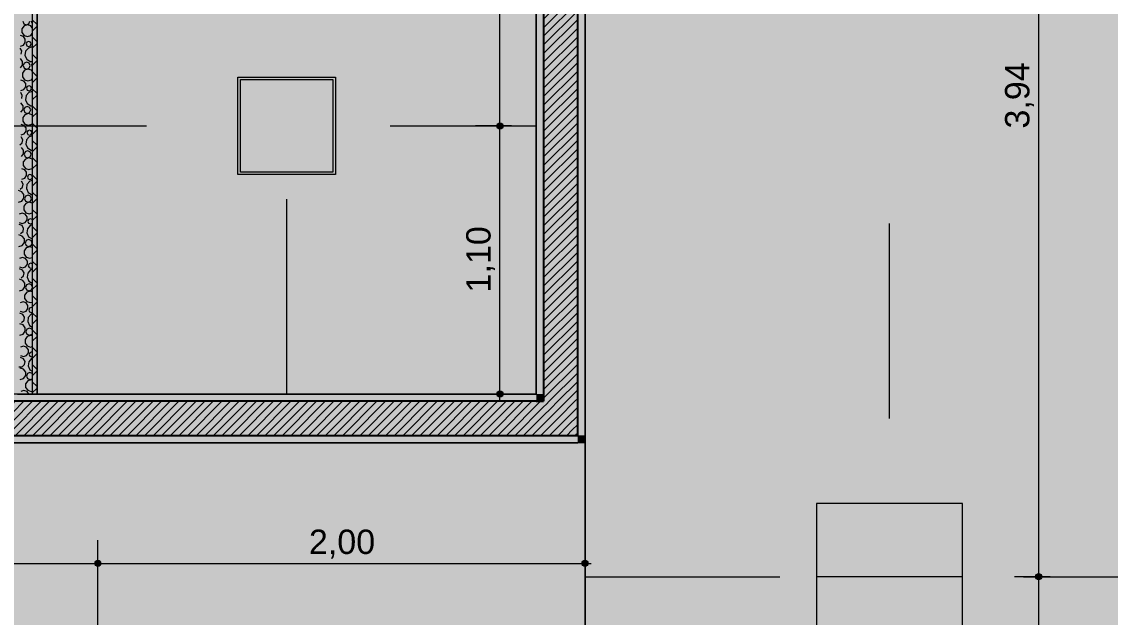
# Model space of a CAD drawing. Header units: metres. Extents: x -77 to -41.1, y -68 to -27.7.
# Drawn here: x -58.826 to -54.358, y -43.016 to -40.573 of the extents above; entities that cross this region are included whole.
import ezdxf

# ---------------------------------------------------------------- set-up
doc = ezdxf.new("R2010")
doc.units = ezdxf.units.M
doc.header["$MEASUREMENT"] = 0
doc.linetypes.add('AStair_dashed', pattern=[1.8, 0.8, -1])
for name, color, linetype in [('COTAS FORRO.EXEC', 7, 'Continuous'), ('FORRO.EXEC', 7, 'Continuous'), ('LUMINOTÉCNICA', 7, 'Continuous'), ('PAREDE CONSTRUIR', 7, 'Continuous')]:
    doc.layers.add(name, color=color, linetype=linetype)
for name, color, linetype, lineweight, true_color in [('COTAS FORRO.EXEC_Caneta_No__25', 7, 'Continuous', 13, 0x982312), ('LAJES.EST_Caneta_No__18', 7, 'Continuous', 0, 0xdfdfdf), ('LAJES.EST_Caneta_No__254', 7, 'Continuous', 0, 0xd1c9ad), ('LUMINOTÉCNICA_Caneta_No__174', 7, 'Continuous', 0, 0x6a8fff), ('LUMINOTÉCNICA_Caneta_No__27', 7, 'Continuous', 0, 0xbd2d17), ('ZONA_Caneta_No__56', 7, 'Continuous', 0, 0xffe495)]:
    doc.layers.add(name, color=color, linetype=linetype, lineweight=lineweight, true_color=true_color)
for name, color, linetype, lineweight in [('FORRO.EXEC_Caneta_No__241', 7, 'Continuous', 13), ('LUMINOTÉCNICA_Caneta_No__96', 252, 'Continuous', 0), ('PAREDE CONSTRUIR_Caneta_No__241', 7, 'Continuous', 13), ('PAREDE CONSTRUIR_Caneta_No__3', 7, 'Continuous', 25), ('PAREDE CONSTRUIR_Caneta_No__83', 84, 'Continuous', 0), ('PAREDE CONSTRUIR_Caneta_No__96', 252, 'Continuous', 0)]:
    doc.layers.add(name, color=color, linetype=linetype, lineweight=lineweight)
doc.styles.add('GENERATED_STYLE_1', font='arial.ttf')
doc.dimstyles.new('GENERATED_STYLE__1', dxfattribs={"dimtxt": 0.1, "dimasz": 0.0475, "dimexe": 0.18, "dimexo": 0.1, "dimgap": 0, "dimtad": 1, "dimtih": 1, "dimtoh": 1, "dimzin": 0, "dimdsep": 46, "dimtxsty": 'GENERATED_STYLE_1', "dimblk": 'ARROWHEAD_11', "dimblk1": 'ARROWHEAD_11', "dimblk2": 'ARROWHEAD_11', "dimcen": 0.09, "dimclrd": 256, "dimclre": 256, "dimclrt": 256, "dimadec": 0, "dimazin": 0, "dimtfac": 1, "dimtdec": 4, "dimtmove": 0, "dimatfit": 3, "dimfxl": 0, "dimtolj": 1, "dimtzin": 0, "dimarcsym": 0})
doc.dimstyles.new('GENERATED_STYLE__2', dxfattribs={"dimtxt": 0.1, "dimasz": 0.0475, "dimexe": 0.18, "dimexo": 0.1, "dimgap": 0, "dimtad": 1, "dimzin": 0, "dimdsep": 46, "dimtxsty": 'GENERATED_STYLE_1', "dimblk": 'ARROWHEAD_11', "dimblk1": 'ARROWHEAD_11', "dimblk2": 'ARROWHEAD_11', "dimcen": 0.09, "dimclrd": 256, "dimclre": 256, "dimclrt": 256, "dimadec": 0, "dimazin": 0, "dimtfac": 1, "dimtdec": 4, "dimtmove": 0, "dimatfit": 3, "dimfxl": 0, "dimtolj": 1, "dimtzin": 0, "dimarcsym": 0})
pattern_1 = [(45, (0, 0), (-0.0176776695, 0.0176776695), [])]

# ---------------------------------------------------------------- blocks, each defined once
blk = doc.blocks.new('*X54')
at = {"layer": 'PAREDE CONSTRUIR_Caneta_No__96', "color": 252, "linetype": 'Continuous', "lineweight": 0}
for p, q in [((-58.8221, -40.5709), (-58.8179, -40.581)), ((-58.7977, -40.581), (-58.7935, -40.5709)), ((-58.7884, -40.5691), (-58.7847, -40.578)), ((-58.817, -40.5902), (-58.8256, -40.6022)), ((-58.8256, -40.6022), (-58.8256, -40.6169)), ((-58.8256, -40.6169), (-58.817, -40.6288)), ((-58.8179, -40.581), (-58.8078, -40.5852)), ((-58.8029, -40.5857), (-58.817, -40.5902)), ((-58.8078, -40.5852), (-58.7977, -40.581)), ((-58.7889, -40.5902), (-58.8029, -40.5857)), ((-58.7837, -40.5974), (-58.7889, -40.5902)), ((-58.7847, -40.578), (-58.7837, -40.5784)), ((-58.8197, -40.634), (-58.8322, -40.6299)), ((-58.8119, -40.6446), (-58.8197, -40.634)), ((-58.8197, -40.6684), (-58.8119, -40.6578)), ((-58.817, -40.6288), (-58.8029, -40.6334)), ((-58.8119, -40.6578), (-58.8119, -40.6446)), ((-58.8058, -40.6566), (-58.8088, -40.6639)), ((-58.8088, -40.6639), (-58.8058, -40.6712)), ((-58.7985, -40.6536), (-58.8058, -40.6566)), ((-58.8029, -40.6334), (-58.7889, -40.6288)), ((-58.7912, -40.6566), (-58.7985, -40.6536)), ((-58.7881, -40.6639), (-58.7912, -40.6566)), ((-58.7912, -40.6712), (-58.7881, -40.6639)), ((-58.7889, -40.6288), (-58.7837, -40.6217)), ((-58.826, -40.6928), (-58.8326, -40.6814)), ((-58.8322, -40.6725), (-58.8197, -40.6684)), ((-58.8283, -40.7057), (-58.826, -40.6928)), ((-58.8107, -40.694), (-58.8132, -40.7111)), ((-58.7994, -40.681), (-58.8107, -40.694)), ((-58.8058, -40.6712), (-58.7985, -40.6743)), ((-58.7837, -40.6764), (-58.7994, -40.681)), ((-58.7985, -40.6743), (-58.7912, -40.6712)), ((-58.8229, -40.736), (-58.8315, -40.7242)), ((-58.8315, -40.7624), (-58.8229, -40.7506)), ((-58.8229, -40.7506), (-58.8229, -40.736)), ((-58.816, -40.7427), (-58.8202, -40.7529)), ((-58.8202, -40.7529), (-58.816, -40.763)), ((-58.8059, -40.7386), (-58.816, -40.7427)), ((-58.8132, -40.7111), (-58.806, -40.7268)), ((-58.806, -40.7268), (-58.7915, -40.7361)), ((-58.7958, -40.7427), (-58.8059, -40.7386)), ((-58.7916, -40.7529), (-58.7958, -40.7427)), ((-58.7958, -40.763), (-58.7916, -40.7529)), ((-58.7915, -40.7361), (-58.7837, -40.7361)), ((-58.7837, -40.7443), (-58.7865, -40.7511)), ((-58.7865, -40.7511), (-58.7837, -40.7579)), ((-58.8151, -40.7722), (-58.8238, -40.7842)), ((-58.8238, -40.7842), (-58.8238, -40.7989)), ((-58.816, -40.763), (-58.8059, -40.7672)), ((-58.8011, -40.7677), (-58.8151, -40.7722)), ((-58.8059, -40.7672), (-58.7958, -40.763)), ((-58.7871, -40.7722), (-58.8011, -40.7677)), ((-58.7837, -40.7768), (-58.7871, -40.7722)), ((-58.8178, -40.816), (-58.8303, -40.8119)), ((-58.8238, -40.7989), (-58.8151, -40.8108)), ((-58.8101, -40.8266), (-58.8178, -40.816)), ((-58.8178, -40.8504), (-58.8101, -40.8398)), ((-58.8151, -40.8108), (-58.8011, -40.8154)), ((-58.8101, -40.8398), (-58.8101, -40.8266)), ((-58.8039, -40.8386), (-58.807, -40.8459)), ((-58.7966, -40.8356), (-58.8039, -40.8386)), ((-58.8011, -40.8154), (-58.7871, -40.8108)), ((-58.7893, -40.8386), (-58.7966, -40.8356)), ((-58.7863, -40.8459), (-58.7893, -40.8386)), ((-58.7871, -40.8108), (-58.7837, -40.8062)), ((-58.8242, -40.8748), (-58.8307, -40.8634)), ((-58.8303, -40.8545), (-58.8178, -40.8504)), ((-58.8265, -40.8877), (-58.8242, -40.8748)), ((-58.8089, -40.876), (-58.8113, -40.8931)), ((-58.7976, -40.863), (-58.8089, -40.876)), ((-58.807, -40.8459), (-58.8039, -40.8532)), ((-58.8039, -40.8532), (-58.7966, -40.8563)), ((-58.7837, -40.8589), (-58.7976, -40.863)), ((-58.7966, -40.8563), (-58.7893, -40.8532)), ((-58.7893, -40.8532), (-58.7863, -40.8459)), ((-58.8211, -40.918), (-58.8297, -40.9062)), ((-58.8211, -40.9326), (-58.8211, -40.918)), ((-58.8142, -40.9247), (-58.8184, -40.9349)), ((-58.8041, -40.9206), (-58.8142, -40.9247)), ((-58.8113, -40.8931), (-58.8041, -40.9088)), ((-58.8041, -40.9088), (-58.7896, -40.9181)), ((-58.794, -40.9247), (-58.8041, -40.9206)), ((-58.7898, -40.9349), (-58.794, -40.9247)), ((-58.7896, -40.9181), (-58.7837, -40.9181)), ((-58.7837, -40.9307), (-58.7847, -40.9331)), ((-58.8297, -40.9444), (-58.8211, -40.9326)), ((-58.8133, -40.9542), (-58.8219, -40.9662)), ((-58.8219, -40.9662), (-58.8219, -40.9809)), ((-58.8184, -40.9349), (-58.8142, -40.945)), ((-58.8142, -40.945), (-58.8041, -40.9491)), ((-58.7992, -40.9497), (-58.8133, -40.9542)), ((-58.8041, -40.9491), (-58.794, -40.945)), ((-58.7852, -40.9542), (-58.7992, -40.9497)), ((-58.794, -40.945), (-58.7898, -40.9349)), ((-58.7837, -40.9563), (-58.7852, -40.9542)), ((-58.7847, -40.9331), (-58.7837, -40.9354)), ((-58.816, -40.998), (-58.8285, -40.9939)), ((-58.8219, -40.9809), (-58.8133, -40.9928)), ((-58.8082, -41.0086), (-58.816, -40.998)), ((-58.8133, -40.9928), (-58.7992, -40.9974)), ((-58.8082, -41.0218), (-58.8082, -41.0086)), ((-58.8021, -41.0206), (-58.8051, -41.0279)), ((-58.7948, -41.0176), (-58.8021, -41.0206)), ((-58.7992, -40.9974), (-58.7852, -40.9928)), ((-58.7875, -41.0206), (-58.7948, -41.0176)), ((-58.7844, -41.0279), (-58.7875, -41.0206)), ((-58.7852, -40.9928), (-58.7837, -40.9908)), ((-58.8223, -41.0568), (-58.8289, -41.0454)), ((-58.8285, -41.0365), (-58.816, -41.0324)), ((-58.8246, -41.0697), (-58.8223, -41.0568)), ((-58.816, -41.0324), (-58.8082, -41.0218)), ((-58.807, -41.058), (-58.8095, -41.0751)), ((-58.7957, -41.045), (-58.807, -41.058)), ((-58.8051, -41.0279), (-58.8021, -41.0352)), ((-58.8021, -41.0352), (-58.7948, -41.0383)), ((-58.7837, -41.0415), (-58.7957, -41.045)), ((-58.7948, -41.0383), (-58.7875, -41.0352)), ((-58.7875, -41.0352), (-58.7844, -41.0279)), ((-58.8347, -41.0781), (-58.8246, -41.0697)), ((-58.8192, -41.1), (-58.8278, -41.0882)), ((-58.8192, -41.1146), (-58.8192, -41.1)), ((-58.8123, -41.1067), (-58.8165, -41.1168)), ((-58.8022, -41.1026), (-58.8123, -41.1067)), ((-58.8095, -41.0751), (-58.8023, -41.0908)), ((-58.8023, -41.0908), (-58.7878, -41.1001)), ((-58.7921, -41.1067), (-58.8022, -41.1026)), ((-58.7879, -41.1168), (-58.7921, -41.1067)), ((-58.7878, -41.1001), (-58.7837, -41.1001)), ((-58.8278, -41.1264), (-58.8192, -41.1146)), ((-58.8114, -41.1362), (-58.8201, -41.1482)), ((-58.8201, -41.1482), (-58.8201, -41.1629)), ((-58.8165, -41.1168), (-58.8123, -41.127)), ((-58.8123, -41.127), (-58.8022, -41.1311)), ((-58.7974, -41.1317), (-58.8114, -41.1362)), ((-58.8022, -41.1311), (-58.7921, -41.127)), ((-58.7837, -41.1361), (-58.7974, -41.1317)), ((-58.7921, -41.127), (-58.7879, -41.1168)), ((-58.8141, -41.18), (-58.8266, -41.1759)), ((-58.8201, -41.1629), (-58.8114, -41.1748)), ((-58.8064, -41.1906), (-58.8141, -41.18)), ((-58.8114, -41.1748), (-58.7974, -41.1794)), ((-58.8064, -41.2038), (-58.8064, -41.1906)), ((-58.7929, -41.1996), (-58.8002, -41.2026)), ((-58.7974, -41.1794), (-58.7837, -41.1749)), ((-58.7856, -41.2026), (-58.7929, -41.1996)), ((-58.8205, -41.2388), (-58.827, -41.2274)), ((-58.8266, -41.2185), (-58.8141, -41.2144)), ((-58.8228, -41.2517), (-58.8205, -41.2388)), ((-58.8141, -41.2144), (-58.8064, -41.2038)), ((-58.8051, -41.24), (-58.8076, -41.2571)), ((-58.7939, -41.227), (-58.8051, -41.24)), ((-58.8002, -41.2026), (-58.8033, -41.2099)), ((-58.8033, -41.2099), (-58.8002, -41.2172)), ((-58.8002, -41.2172), (-58.7929, -41.2203)), ((-58.7837, -41.224), (-58.7939, -41.227)), ((-58.7929, -41.2203), (-58.7856, -41.2172)), ((-58.7837, -41.2072), (-58.7856, -41.2026)), ((-58.7856, -41.2172), (-58.7837, -41.2126)), ((-58.826, -41.2702), (-58.8399, -41.2656)), ((-58.8328, -41.2601), (-58.8228, -41.2517)), ((-58.8174, -41.282), (-58.826, -41.2702)), ((-58.8174, -41.2966), (-58.8174, -41.282)), ((-58.8105, -41.2887), (-58.8147, -41.2988)), ((-58.8004, -41.2846), (-58.8105, -41.2887)), ((-58.8076, -41.2571), (-58.8004, -41.2728)), ((-58.8004, -41.2728), (-58.7859, -41.2821)), ((-58.7903, -41.2887), (-58.8004, -41.2846)), ((-58.7861, -41.2988), (-58.7903, -41.2887)), ((-58.7859, -41.2821), (-58.7837, -41.2821)), ((-58.8399, -41.3129), (-58.826, -41.3084)), ((-58.826, -41.3084), (-58.8174, -41.2966)), ((-58.8095, -41.3182), (-58.8182, -41.3301)), ((-58.8182, -41.3301), (-58.8182, -41.3449)), ((-58.8147, -41.2988), (-58.8105, -41.309)), ((-58.8105, -41.309), (-58.8004, -41.3131)), ((-58.7955, -41.3137), (-58.8095, -41.3182)), ((-58.8004, -41.3131), (-58.7903, -41.309)), ((-58.7837, -41.3175), (-58.7955, -41.3137)), ((-58.7903, -41.309), (-58.7861, -41.2988)), ((-58.8248, -41.3579), (-58.8373, -41.362)), ((-58.8123, -41.362), (-58.8248, -41.3579)), ((-58.8182, -41.3449), (-58.8095, -41.3568)), ((-58.8045, -41.3726), (-58.8123, -41.362)), ((-58.8095, -41.3568), (-58.7955, -41.3614)), ((-58.8045, -41.3858), (-58.8045, -41.3726)), ((-58.7955, -41.3614), (-58.7837, -41.3575)), ((-58.8252, -41.4094), (-58.8375, -41.4049)), ((-58.8373, -41.3964), (-58.8248, -41.4005)), ((-58.8186, -41.4208), (-58.8252, -41.4094)), ((-58.8248, -41.4005), (-58.8123, -41.3964)), ((-58.8209, -41.4337), (-58.8186, -41.4208)), ((-58.8123, -41.3964), (-58.8045, -41.3858)), ((-58.8033, -41.422), (-58.8057, -41.4391)), ((-58.792, -41.409), (-58.8033, -41.422)), ((-58.7984, -41.3846), (-58.8014, -41.3919)), ((-58.8014, -41.3919), (-58.7984, -41.3992)), ((-58.7911, -41.3816), (-58.7984, -41.3846)), ((-58.7984, -41.3992), (-58.7911, -41.4023)), ((-58.7837, -41.4066), (-58.792, -41.409)), ((-58.7838, -41.3846), (-58.7911, -41.3816)), ((-58.7911, -41.4023), (-58.7838, -41.3992)), ((-58.7837, -41.3847), (-58.7838, -41.3846)), ((-58.7838, -41.3992), (-58.7837, -41.3991)), ((-58.8241, -41.4522), (-58.838, -41.4476)), ((-58.831, -41.4421), (-58.8209, -41.4337)), ((-58.8155, -41.464), (-58.8241, -41.4522)), ((-58.8155, -41.4786), (-58.8155, -41.464)), ((-58.7985, -41.4665), (-58.8086, -41.4707)), ((-58.8057, -41.4391), (-58.7986, -41.4548)), ((-58.7986, -41.4548), (-58.7841, -41.4641)), ((-58.7884, -41.4707), (-58.7985, -41.4665)), ((-58.7841, -41.4641), (-58.7837, -41.4641)), ((-58.838, -41.4949), (-58.8241, -41.4904)), ((-58.8241, -41.4904), (-58.8155, -41.4786)), ((-58.8077, -41.5002), (-58.8164, -41.5121)), ((-58.8164, -41.5121), (-58.8164, -41.5269)), ((-58.8086, -41.4707), (-58.8128, -41.4808)), ((-58.8128, -41.4808), (-58.8086, -41.4909)), ((-58.8086, -41.4909), (-58.7985, -41.4951)), ((-58.7937, -41.4957), (-58.8077, -41.5002)), ((-58.7985, -41.4951), (-58.7884, -41.4909)), ((-58.7837, -41.4989), (-58.7937, -41.4957)), ((-58.7842, -41.4808), (-58.7884, -41.4707)), ((-58.7884, -41.4909), (-58.7842, -41.4808)), ((-58.8229, -41.5399), (-58.8354, -41.544)), ((-58.8104, -41.544), (-58.8229, -41.5399)), ((-58.8164, -41.5269), (-58.8077, -41.5388)), ((-58.8027, -41.5546), (-58.8104, -41.544)), ((-58.8077, -41.5388), (-58.7937, -41.5434)), ((-58.8027, -41.5678), (-58.8027, -41.5546)), ((-58.7937, -41.5434), (-58.7837, -41.5401)), ((-58.8233, -41.5914), (-58.8357, -41.5869)), ((-58.8354, -41.5784), (-58.8229, -41.5825)), ((-58.8168, -41.6028), (-58.8233, -41.5914)), ((-58.8229, -41.5825), (-58.8104, -41.5784)), ((-58.8104, -41.5784), (-58.8027, -41.5678)), ((-58.7901, -41.591), (-58.8014, -41.604)), ((-58.7965, -41.5666), (-58.7996, -41.5739)), ((-58.7996, -41.5739), (-58.7965, -41.5812)), ((-58.7892, -41.5636), (-58.7965, -41.5666)), ((-58.7965, -41.5812), (-58.7892, -41.5843)), ((-58.7837, -41.5891), (-58.7901, -41.591)), ((-58.7837, -41.5659), (-58.7892, -41.5636)), ((-58.7892, -41.5843), (-58.7837, -41.582)), ((-58.8223, -41.6341), (-58.8362, -41.6296)), ((-58.8291, -41.6241), (-58.819, -41.6157)), ((-58.8137, -41.646), (-58.8223, -41.6341)), ((-58.819, -41.6157), (-58.8168, -41.6028)), ((-58.8137, -41.6606), (-58.8137, -41.646)), ((-58.8014, -41.604), (-58.8039, -41.6211)), ((-58.8039, -41.6211), (-58.7967, -41.6368)), ((-58.7967, -41.6368), (-58.7837, -41.6451)), ((-58.8362, -41.6769), (-58.8223, -41.6724)), ((-58.8223, -41.6724), (-58.8137, -41.6606)), ((-58.8058, -41.6822), (-58.8145, -41.6941)), ((-58.8068, -41.6527), (-58.8109, -41.6628)), ((-58.8109, -41.6628), (-58.8068, -41.6729)), ((-58.7966, -41.6485), (-58.8068, -41.6527)), ((-58.8068, -41.6729), (-58.7966, -41.6771)), ((-58.7918, -41.6777), (-58.8058, -41.6822)), ((-58.7865, -41.6527), (-58.7966, -41.6485)), ((-58.7966, -41.6771), (-58.7865, -41.6729)), ((-58.7837, -41.6803), (-58.7918, -41.6777)), ((-58.7837, -41.6596), (-58.7865, -41.6527)), ((-58.7865, -41.6729), (-58.7837, -41.6661)), ((-58.821, -41.7219), (-58.8336, -41.726)), ((-58.8085, -41.726), (-58.821, -41.7219)), ((-58.8145, -41.6941), (-58.8145, -41.7089)), ((-58.8145, -41.7089), (-58.8058, -41.7208)), ((-58.8008, -41.7366), (-58.8085, -41.726)), ((-58.8058, -41.7208), (-58.7918, -41.7254)), ((-58.7918, -41.7254), (-58.7837, -41.7227)), ((-58.8215, -41.7734), (-58.8338, -41.7689)), ((-58.8336, -41.7604), (-58.821, -41.7645)), ((-58.8149, -41.7848), (-58.8215, -41.7734)), ((-58.821, -41.7645), (-58.8085, -41.7604)), ((-58.8085, -41.7604), (-58.8008, -41.7498)), ((-58.8008, -41.7498), (-58.8008, -41.7366)), ((-58.7883, -41.773), (-58.7996, -41.786)), ((-58.7947, -41.7486), (-58.7977, -41.7559)), ((-58.7977, -41.7559), (-58.7947, -41.7632)), ((-58.7874, -41.7456), (-58.7947, -41.7486)), ((-58.7947, -41.7632), (-58.7874, -41.7662)), ((-58.7837, -41.7716), (-58.7883, -41.773)), ((-58.7837, -41.7471), (-58.7874, -41.7456)), ((-58.7874, -41.7662), (-58.7837, -41.7647)), ((-58.8204, -41.8161), (-58.8343, -41.8116)), ((-58.8272, -41.8061), (-58.8172, -41.7977)), ((-58.8118, -41.828), (-58.8204, -41.8161)), ((-58.8172, -41.7977), (-58.8149, -41.7848)), ((-58.7996, -41.786), (-58.802, -41.8031)), ((-58.802, -41.8031), (-58.7949, -41.8188)), ((-58.7949, -41.8188), (-58.7837, -41.826)), ((-58.8343, -41.8589), (-58.8204, -41.8544)), ((-58.8204, -41.8544), (-58.8118, -41.8426)), ((-58.804, -41.8642), (-58.8127, -41.8761)), ((-58.8118, -41.8426), (-58.8118, -41.828)), ((-58.8049, -41.8347), (-58.8091, -41.8448)), ((-58.8091, -41.8448), (-58.8049, -41.8549)), ((-58.7948, -41.8305), (-58.8049, -41.8347)), ((-58.8049, -41.8549), (-58.7948, -41.8591)), ((-58.79, -41.8597), (-58.804, -41.8642)), ((-58.7847, -41.8347), (-58.7948, -41.8305)), ((-58.7948, -41.8591), (-58.7847, -41.8549)), ((-58.7837, -41.8617), (-58.79, -41.8597)), ((-58.7837, -41.8371), (-58.7847, -41.8347)), ((-58.7847, -41.8549), (-58.7837, -41.8526)), ((-58.8192, -41.9039), (-58.8317, -41.908)), ((-58.8067, -41.908), (-58.8192, -41.9039)), ((-58.8127, -41.8761), (-58.8127, -41.8909)), ((-58.8127, -41.8909), (-58.804, -41.9028)), ((-58.799, -41.9186), (-58.8067, -41.908)), ((-58.804, -41.9028), (-58.79, -41.9074)), ((-58.79, -41.9074), (-58.7837, -41.9053)), ((-58.8196, -41.9554), (-58.8319, -41.9509)), ((-58.8317, -41.9424), (-58.8192, -41.9465)), ((-58.8131, -41.9668), (-58.8196, -41.9554)), ((-58.8192, -41.9465), (-58.8067, -41.9424)), ((-58.8067, -41.9424), (-58.799, -41.9318)), ((-58.799, -41.9318), (-58.799, -41.9186)), ((-58.7864, -41.955), (-58.7977, -41.968)), ((-58.7928, -41.9306), (-58.7958, -41.9379)), ((-58.7958, -41.9379), (-58.7928, -41.9452)), ((-58.7855, -41.9276), (-58.7928, -41.9306)), ((-58.7928, -41.9452), (-58.7855, -41.9482)), ((-58.7837, -41.9542), (-58.7864, -41.955)), ((-58.7837, -41.9283), (-58.7855, -41.9276)), ((-58.7855, -41.9482), (-58.7837, -41.9475)), ((-58.8385, -41.9881), (-58.8254, -41.9881)), ((-58.8186, -41.9981), (-58.8325, -41.9936)), ((-58.8254, -41.9881), (-58.8153, -41.9797)), ((-58.81, -42.01), (-58.8186, -41.9981)), ((-58.8153, -41.9797), (-58.8131, -41.9668)), ((-58.7977, -41.968), (-58.8002, -41.9851)), ((-58.8002, -41.9851), (-58.793, -42.0008)), ((-58.793, -42.0008), (-58.7837, -42.0068)), ((-58.8325, -42.0409), (-58.8186, -42.0364)), ((-58.8186, -42.0364), (-58.81, -42.0246)), ((-58.8021, -42.0462), (-58.8108, -42.0581)), ((-58.81, -42.0246), (-58.81, -42.01)), ((-58.803, -42.0167), (-58.8072, -42.0268)), ((-58.8072, -42.0268), (-58.803, -42.0369)), ((-58.7929, -42.0125), (-58.803, -42.0167)), ((-58.803, -42.0369), (-58.7929, -42.0411)), ((-58.7881, -42.0416), (-58.8021, -42.0462)), ((-58.7837, -42.0164), (-58.7929, -42.0125)), ((-58.7929, -42.0411), (-58.7837, -42.0373)), ((-58.7837, -42.0431), (-58.7881, -42.0416)), ((-58.8173, -42.0859), (-58.8298, -42.09)), ((-58.8048, -42.09), (-58.8173, -42.0859)), ((-58.8108, -42.0581), (-58.8108, -42.0729)), ((-58.8108, -42.0729), (-58.8021, -42.0848)), ((-58.7974, -42.1002), (-58.8048, -42.09)), ((-58.8021, -42.0848), (-58.7881, -42.0894)), ((-58.7881, -42.0894), (-58.7837, -42.0879))]:
    blk.add_line(p, q, dxfattribs=at)
blk = doc.blocks.new('*D214')
at = {"layer": 'COTAS FORRO.EXEC_Caneta_No__25', "linetype": 'Continuous', "lineweight": 13, "true_color": 0x982312}
for points in [[(-62.7032, -42.7951), (-62.7022, -42.7999), (-62.6995, -42.8039), (-62.6955, -42.8066), (-62.6907, -42.8076), (-62.6859, -42.8066), (-62.6818, -42.8039), (-62.6791, -42.7999), (-62.6782, -42.7951), (-62.6791, -42.7903), (-62.6818, -42.7863), (-62.6859, -42.7835), (-62.6907, -42.7826), (-62.6955, -42.7835), (-62.6995, -42.7863), (-62.7022, -42.7903)], [(-58.5265, -42.7951), (-58.5256, -42.7999), (-58.5229, -42.8039), (-58.5188, -42.8066), (-58.514, -42.8076), (-58.5093, -42.8066), (-58.5052, -42.8039), (-58.5025, -42.7999), (-58.5015, -42.7951), (-58.5025, -42.7903), (-58.5052, -42.7863), (-58.5093, -42.7835), (-58.514, -42.7826), (-58.5188, -42.7835), (-58.5229, -42.7863), (-58.5256, -42.7903)]]:
    blk.add_hatch(color=24, dxfattribs=at).paths.add_polyline_path(points)
at = {"layer": 'COTAS FORRO.EXEC_Caneta_No__25', "color": 24, "linetype": 'Continuous', "lineweight": 13, "true_color": 0x982312}
for p, q in [((-62.6907, -42.7826), (-62.6907, -42.7482)), ((-58.514, -42.7826), (-58.514, -42.7482)), ((-62.6907, -42.8951), (-62.6907, -42.8076)), ((-62.6782, -42.7951), (-58.5265, -42.7951)), ((-58.514, -42.8951), (-58.514, -42.8076))]:
    blk.add_line(p, q, dxfattribs=at)
for centre in [(-62.6907, -42.7951), (-58.514, -42.7951)]:
    blk.add_circle(centre, 0.0125, dxfattribs=at)
at = {"layer": 'COTAS FORRO.EXEC_Caneta_No__25', "color": 24, "lineweight": 13, "true_color": 0x982312, "insert": (-60.7358, -42.7751), "char_height": 0.1, "attachment_point": 7, "style": 'GENERATED_STYLE_1'}
blk.add_mtext('\\A1;{\\pql;\\fArial|b0|i0|c0|p0;\\W1.000000;4,18}', dxfattribs=at)
blk = doc.blocks.new('ARROWHEAD_11')
at = {"color": 0, "linetype": 'Continuous', "lineweight": 0}
blk.add_line((0, 0), (-1, 0), dxfattribs=at)
at = {"color": 0, "linetype": 'Continuous', "lineweight": 0, "const_width": 0.25, "flags": 128}
blk.add_lwpolyline([(-0.125, 0, 1), (0.125, 0, 1)], format="xyb", close=True, dxfattribs=at)
blk = doc.blocks.new('*D215')
at = {"layer": 'COTAS FORRO.EXEC_Caneta_No__25', "linetype": 'Continuous', "lineweight": 13, "true_color": 0x982312}
for points in [[(-58.5265, -42.7951), (-58.5256, -42.7999), (-58.5229, -42.8039), (-58.5188, -42.8066), (-58.514, -42.8076), (-58.5093, -42.8066), (-58.5052, -42.8039), (-58.5025, -42.7999), (-58.5015, -42.7951), (-58.5025, -42.7903), (-58.5052, -42.7863), (-58.5093, -42.7835), (-58.514, -42.7826), (-58.5188, -42.7835), (-58.5229, -42.7863), (-58.5256, -42.7903)], [(-56.5265, -42.7951), (-56.5256, -42.7999), (-56.5229, -42.8039), (-56.5188, -42.8066), (-56.514, -42.8076), (-56.5093, -42.8066), (-56.5052, -42.8039), (-56.5025, -42.7999), (-56.5015, -42.7951), (-56.5025, -42.7903), (-56.5052, -42.7863), (-56.5093, -42.7835), (-56.514, -42.7826), (-56.5188, -42.7835), (-56.5229, -42.7863), (-56.5256, -42.7903)]]:
    blk.add_hatch(color=24, dxfattribs=at).paths.add_polyline_path(points)
at = {"layer": 'COTAS FORRO.EXEC_Caneta_No__25', "color": 24, "linetype": 'Continuous', "lineweight": 13, "true_color": 0x982312}
for p, q in [((-58.514, -42.7826), (-58.514, -42.7482)), ((-56.514, -42.7826), (-56.514, -42.7482)), ((-58.514, -42.8951), (-58.514, -42.8076)), ((-58.5015, -42.7951), (-56.5265, -42.7951)), ((-56.514, -42.8951), (-56.514, -42.8076)), ((-56.5015, -42.7951), (-56.489, -42.7951))]:
    blk.add_line(p, q, dxfattribs=at)
for centre in [(-58.514, -42.7951), (-56.514, -42.7951)]:
    blk.add_circle(centre, 0.0125, dxfattribs=at)
at = {"layer": 'COTAS FORRO.EXEC_Caneta_No__25', "color": 24, "lineweight": 13, "true_color": 0x982312, "insert": (-57.6475, -42.7751), "char_height": 0.1, "attachment_point": 7, "style": 'GENERATED_STYLE_1'}
blk.add_mtext('\\A1;{\\pql;\\fArial|b0|i0|c0|p0;\\W1.000000;2,00}', dxfattribs=at)
blk = doc.blocks.new('*D216')
at = {"layer": 'COTAS FORRO.EXEC_Caneta_No__25', "linetype": 'Continuous', "lineweight": 13, "true_color": 0x982312}
for points in [[(-56.8756, -41.0002), (-56.8747, -41.005), (-56.872, -41.009), (-56.8679, -41.0117), (-56.8631, -41.0127), (-56.8584, -41.0117), (-56.8543, -41.009), (-56.8516, -41.005), (-56.8506, -41.0002), (-56.8516, -40.9954), (-56.8543, -40.9913), (-56.8584, -40.9886), (-56.8631, -40.9877), (-56.8679, -40.9886), (-56.872, -40.9913), (-56.8747, -40.9954)], [(-56.8756, -42.1002), (-56.8747, -42.105), (-56.872, -42.109), (-56.8679, -42.1117), (-56.8631, -42.1127), (-56.8584, -42.1117), (-56.8543, -42.109), (-56.8516, -42.105), (-56.8506, -42.1002), (-56.8516, -42.0954), (-56.8543, -42.0913), (-56.8584, -42.0886), (-56.8631, -42.0877), (-56.8679, -42.0886), (-56.872, -42.0913), (-56.8747, -42.0954)]]:
    blk.add_hatch(color=24, dxfattribs=at).paths.add_polyline_path(points)
at = {"layer": 'COTAS FORRO.EXEC_Caneta_No__25', "color": 24, "linetype": 'Continuous', "lineweight": 13, "true_color": 0x982312}
for p, q in [((-56.8756, -41.0002), (-56.9631, -41.0002)), ((-56.8631, -42.0877), (-56.8631, -41.0127)), ((-56.8163, -41.0002), (-56.8506, -41.0002)), ((-56.8756, -42.1002), (-56.91, -42.1002)), ((-56.8631, -42.1252), (-56.8631, -42.1127)), ((-56.7631, -42.1002), (-56.8506, -42.1002))]:
    blk.add_line(p, q, dxfattribs=at)
for centre in [(-56.8631, -41.0002), (-56.8631, -42.1002)]:
    blk.add_circle(centre, 0.0125, dxfattribs=at)
at = {"layer": 'COTAS FORRO.EXEC_Caneta_No__25', "color": 24, "lineweight": 13, "true_color": 0x982312, "insert": (-56.8831, -41.6836), "char_height": 0.1, "attachment_point": 7, "rotation": 90, "style": 'GENERATED_STYLE_1'}
blk.add_mtext('\\A1;{\\pql;\\fArial|b0|i0|c0|p0;\\W1.000000;1,10}', dxfattribs=at)
blk = doc.blocks.new('*D217')
at = {"layer": 'COTAS FORRO.EXEC_Caneta_No__25', "linetype": 'Continuous', "lineweight": 13, "true_color": 0x982312}
for points in [[(-56.8756, -39.5037), (-56.8747, -39.5085), (-56.872, -39.5125), (-56.8679, -39.5152), (-56.8631, -39.5162), (-56.8584, -39.5152), (-56.8543, -39.5125), (-56.8516, -39.5085), (-56.8506, -39.5037), (-56.8516, -39.4989), (-56.8543, -39.4949), (-56.8584, -39.4921), (-56.8631, -39.4912), (-56.8679, -39.4921), (-56.872, -39.4949), (-56.8747, -39.4989)], [(-56.8756, -41.0002), (-56.8747, -41.005), (-56.872, -41.009), (-56.8679, -41.0117), (-56.8631, -41.0127), (-56.8584, -41.0117), (-56.8543, -41.009), (-56.8516, -41.005), (-56.8506, -41.0002), (-56.8516, -40.9954), (-56.8543, -40.9913), (-56.8584, -40.9886), (-56.8631, -40.9877), (-56.8679, -40.9886), (-56.872, -40.9913), (-56.8747, -40.9954)]]:
    blk.add_hatch(color=24, dxfattribs=at).paths.add_polyline_path(points)
at = {"layer": 'COTAS FORRO.EXEC_Caneta_No__25', "color": 24, "linetype": 'Continuous', "lineweight": 13, "true_color": 0x982312}
for p, q in [((-56.8756, -39.5037), (-56.9631, -39.5037)), ((-56.8631, -40.9877), (-56.8631, -39.5162)), ((-56.8163, -39.5037), (-56.8506, -39.5037)), ((-56.8756, -41.0002), (-56.9631, -41.0002)), ((-56.8163, -41.0002), (-56.8506, -41.0002))]:
    blk.add_line(p, q, dxfattribs=at)
for centre in [(-56.8631, -39.5037), (-56.8631, -41.0002)]:
    blk.add_circle(centre, 0.0125, dxfattribs=at)
at = {"layer": 'COTAS FORRO.EXEC_Caneta_No__25', "color": 24, "lineweight": 13, "true_color": 0x982312, "insert": (-56.8831, -40.3854), "char_height": 0.1, "attachment_point": 7, "rotation": 90, "style": 'GENERATED_STYLE_1'}
blk.add_mtext('\\A1;{\\pql;\\fArial|b0|i0|c0|p0;\\W1.000000;1,50}', dxfattribs=at)
blk = doc.blocks.new('*D307')
at = {"layer": 'COTAS FORRO.EXEC_Caneta_No__25', "linetype": 'Continuous', "lineweight": 13, "true_color": 0x982312}
for points in [[(-54.6636, -42.8498), (-54.6626, -42.8546), (-54.6599, -42.8587), (-54.6559, -42.8614), (-54.6511, -42.8623), (-54.6463, -42.8614), (-54.6422, -42.8587), (-54.6395, -42.8546), (-54.6386, -42.8498), (-54.6395, -42.8451), (-54.6422, -42.841), (-54.6463, -42.8383), (-54.6511, -42.8373), (-54.6559, -42.8383), (-54.6599, -42.841), (-54.6626, -42.8451)], [(-54.6636, -46.7767), (-54.6626, -46.7814), (-54.6599, -46.7855), (-54.6559, -46.7882), (-54.6511, -46.7892), (-54.6463, -46.7882), (-54.6422, -46.7855), (-54.6395, -46.7814), (-54.6386, -46.7767), (-54.6395, -46.7719), (-54.6422, -46.7678), (-54.6463, -46.7651), (-54.6511, -46.7642), (-54.6559, -46.7651), (-54.6599, -46.7678), (-54.6626, -46.7719)]]:
    blk.add_hatch(color=24, dxfattribs=at).paths.add_polyline_path(points)
at = {"layer": 'COTAS FORRO.EXEC_Caneta_No__25', "color": 24, "linetype": 'Continuous', "lineweight": 13, "true_color": 0x982312}
for p, q in [((-54.6636, -42.8498), (-54.7511, -42.8498)), ((-54.6042, -42.8498), (-54.6386, -42.8498)), ((-54.6511, -46.7642), (-54.6511, -42.8623)), ((-54.6636, -46.7767), (-54.7511, -46.7767)), ((-54.6042, -46.7767), (-54.6386, -46.7767))]:
    blk.add_line(p, q, dxfattribs=at)
for centre in [(-54.6511, -42.8498), (-54.6511, -46.7767)]:
    blk.add_circle(centre, 0.0125, dxfattribs=at)
at = {"layer": 'COTAS FORRO.EXEC_Caneta_No__25', "color": 24, "lineweight": 13, "true_color": 0x982312, "insert": (-54.6711, -44.9467), "char_height": 0.1, "attachment_point": 7, "rotation": 90, "style": 'GENERATED_STYLE_1'}
blk.add_mtext('\\A1;{\\pql;\\fArial|b0|i0|c0|p0;\\W1.000000;3,93}', dxfattribs=at)
blk = doc.blocks.new('*D308')
at = {"layer": 'COTAS FORRO.EXEC_Caneta_No__25', "linetype": 'Continuous', "lineweight": 13, "true_color": 0x982312}
for points in [[(-54.6636, -38.9055), (-54.6626, -38.9103), (-54.6599, -38.9143), (-54.6559, -38.917), (-54.6511, -38.918), (-54.6463, -38.917), (-54.6422, -38.9143), (-54.6395, -38.9103), (-54.6386, -38.9055), (-54.6395, -38.9007), (-54.6422, -38.8967), (-54.6463, -38.8939), (-54.6511, -38.893), (-54.6559, -38.8939), (-54.6599, -38.8967), (-54.6626, -38.9007)], [(-54.6636, -42.8498), (-54.6626, -42.8546), (-54.6599, -42.8587), (-54.6559, -42.8614), (-54.6511, -42.8623), (-54.6463, -42.8614), (-54.6422, -42.8587), (-54.6395, -42.8546), (-54.6386, -42.8498), (-54.6395, -42.8451), (-54.6422, -42.841), (-54.6463, -42.8383), (-54.6511, -42.8373), (-54.6559, -42.8383), (-54.6599, -42.841), (-54.6626, -42.8451)]]:
    blk.add_hatch(color=24, dxfattribs=at).paths.add_polyline_path(points)
at = {"layer": 'COTAS FORRO.EXEC_Caneta_No__25', "color": 24, "linetype": 'Continuous', "lineweight": 13, "true_color": 0x982312}
for p, q in [((-54.6636, -38.9055), (-54.7511, -38.9055)), ((-54.6511, -42.8373), (-54.6511, -38.918)), ((-54.6042, -38.9055), (-54.6386, -38.9055)), ((-54.6636, -42.8498), (-54.7511, -42.8498)), ((-54.6042, -42.8498), (-54.6386, -42.8498))]:
    blk.add_line(p, q, dxfattribs=at)
for centre in [(-54.6511, -38.9055), (-54.6511, -42.8498)]:
    blk.add_circle(centre, 0.0125, dxfattribs=at)
at = {"layer": 'COTAS FORRO.EXEC_Caneta_No__25', "color": 24, "lineweight": 13, "true_color": 0x982312, "insert": (-54.6711, -41.0111), "char_height": 0.1, "attachment_point": 7, "rotation": 90, "style": 'GENERATED_STYLE_1'}
blk.add_mtext('\\A1;{\\pql;\\fArial|b0|i0|c0|p0;\\W1.000000;3,94}', dxfattribs=at)
blk = doc.blocks.new('Fluorescent Lamp 26_2')
at = {"layer": 'LUMINOTÉCNICA_Caneta_No__174', "linetype": 'Continuous', "lineweight": 0, "true_color": 0xd9e2fe}
blk.add_hatch(color=254, dxfattribs=at).paths.add_polyline_path([(0, 0), (0.6, 0), (0.6, 0.6), (0, 0.6)])
at = {"layer": 'LUMINOTÉCNICA_Caneta_No__174', "color": 161, "linetype": 'Continuous', "lineweight": 0, "true_color": 0x6a8fff}
for p, q in [((0.6, 0.6), (0, 0.6)), ((0, 0.6), (0, 0)), ((0.6, 0), (0.6, 0.6)), ((0, 0.3), (0.6, 0.3)), ((0, 0), (0.6, 0))]:
    blk.add_line(p, q, dxfattribs=at)
blk = doc.blocks.new('Fluorescent Lamp 26')
at = {"layer": 'LUMINOTÉCNICA_Caneta_No__27', "linetype": 'Continuous', "lineweight": 0, "true_color": 0xedc9c4}
blk.add_hatch(color=254, dxfattribs=at).paths.add_polyline_path([(0, 0), (0.4, 0), (0.4, 0.4), (0, 0.4)])
at = {"layer": 'LUMINOTÉCNICA_Caneta_No__27', "color": 22, "linetype": 'Continuous', "lineweight": 0, "true_color": 0xbd2d17}
for p, q in [((0.4, 0.4), (0, 0.4)), ((0, 0.4), (0, 0)), ((0.39, 0.39), (0.01, 0.39)), ((0.01, 0.39), (0.01, 0.01)), ((0.39, 0.01), (0.39, 0.39)), ((0.4, 0), (0.4, 0.4)), ((0, 0), (0.4, 0)), ((0.01, 0.01), (0.39, 0.01))]:
    blk.add_line(p, q, dxfattribs=at)

msp = doc.modelspace()

# ---------------------------------------------------------------- hatches: boundary and pattern name
at = {"layer": 'FORRO.EXEC', "linetype": 'Continuous', "lineweight": 0, "true_color": 0xfbfbfb}
for points in [[(-64.914, -38.2037), (-56.514, -38.2037), (-56.514, -42.3002), (-64.914, -42.3002), (-64.914, -47.1002), (-56.514, -47.1002), (-56.514, -52.5506), (-62.614, -52.5506), (-62.614, -54.0506), (-56.514, -54.0506), (-56.514, -56.6006), (-54.014, -56.6006), (-54.014, -54.5506), (-54.014, -53.0506), (-54.014, -52.3506), (-45.8136, -52.3506), (-45.8136, -50.8516), (-54.014, -50.8516), (-54.014, -36.7038), (-56.514, -36.7038), (-64.914, -36.7038)], [(-58.7637, -42.1002), (-56.714, -42.1002), (-56.714, -38.4037), (-58.7637, -38.4037)]]:
    msp.add_hatch(color=7, dxfattribs=at).paths.add_polyline_path(points)
at = {"layer": 'LAJES.EST_Caneta_No__18', "linetype": 'Continuous', "lineweight": 0, "true_color": 0xdfdfdf}
h = msp.add_hatch(dxfattribs=at)
h.set_pattern_fill('Piso_Externo__0003', color=254, style=0, pattern_type=2)
h.set_pattern_definition([(45, (0, 0.6), (-0.1909188, 0.1909188), [0, -0.18, 0, -0.27]), (110, (0.6, 0.6), (0.253717, 0.09234544), [0, -0.132, 0, -0.228])])
h.paths.add_polyline_path([(-76.514, -65.1016), (-73.814, -65.1016, -0.414214), (-75.814, -67.1016), (-66.814, -67.1016, -0.414214), (-68.814, -65.1016), (-68.814, -62.301), (-68.814, -45.4002, -0.414214), (-66.514, -43.1002), (-65.914, -43.1002), (-65.914, -42.3002), (-66.514, -42.3002), (-66.514, -38.2041), (-65.114, -38.2041), (-65.114, -36.7038), (-66.514, -36.7038), (-66.514, -32.5997), (-65.114, -32.5997), (-56.714, -32.5997), (-53.814, -32.5997), (-44.014, -32.5997), (-44.014, -42.3002), (-53.814, -42.3002), (-53.814, -47.1002), (-44.014, -47.1002), (-44.014, -50.8516), (-45.6136, -50.8516), (-45.6136, -52.3506), (-44.014, -52.3506), (-44.014, -60.3006), (-48.9163, -60.3006), (-48.9163, -61.1006), (-44.3609, -61.1006), (-44.3609, -67.1016), (-44.014, -67.1016), (-41.514, -67.1016), (-41.514, -28.1016), (-41.714, -28.1016), (-41.714, -60.3006), (-43.014, -60.3006), (-43.014, -30.0016), (-66.514, -30.0016), (-66.514, -28.1016), (-76.514, -28.1016)])
h.paths.add_polyline_path([(-73.814, -45.1016), (-76.314, -45.1016), (-76.314, -43.0892), (-75.7984, -43.0908, -0.414214), (-73.8139, -45.0876)], flags=0)
h.paths.add_polyline_path([(-73.814, -45.5846, -0.009328), (-73.814, -45.6604)], flags=0)
h.paths.add_polyline_path([(-52.814, -46.3002), (-52.814, -43.1002), (-44.014, -43.1002), (-44.014, -46.3002)], flags=0)
h.paths.add_polyline_path([(-67.714, -34.1), (-76.314, -34.1), (-76.314, -32.5997), (-67.714, -32.5997)], flags=0)
at = {"layer": 'LAJES.EST_Caneta_No__254', "linetype": 'Continuous', "lineweight": 0, "true_color": 0xd1c9ad}
h = msp.add_hatch(dxfattribs=at)
h.set_pattern_fill('Haie_OD_0003', color=9, style=0, pattern_type=2)
h.set_pattern_definition([(45, (0, 0.5), (-0.159099, 0.159099), [0, -0.15, 0, -0.225]), (110, (0.5, 0.5), (0.21143084, 0.07695453), [0, -0.11, 0, -0.19])])
h.paths.add_polyline_path([(-65.114, -47.1002), (-66.514, -47.1002), (-66.514, -60.3006), (-56.514, -60.3006), (-44.014, -60.3006), (-44.014, -56.6006), (-50.5957, -56.6006), (-50.5957, -54.2479), (-52.6157, -54.2479), (-52.6157, -52.5506), (-50.5957, -52.5506), (-45.6136, -52.5506), (-45.6136, -50.8516), (-44.014, -50.8516), (-44.014, -47.1002), (-53.814, -47.1002), (-53.814, -42.3002), (-44.014, -42.3002), (-44.014, -37.1002), (-51.174, -37.1002), (-51.174, -32.5997), (-53.814, -32.5997), (-56.714, -32.5997), (-58.7637, -32.5997), (-58.7637, -34.9038), (-63.464, -34.9038), (-63.464, -36.5038), (-65.114, -36.5038), (-65.114, -38.4037), (-63.464, -38.4037), (-63.464, -42.1002), (-65.114, -42.1002), (-65.114, -42.3002)])
h.paths.add_polyline_path([(-60.5596, -42.1002), (-60.5596, -38.4037), (-58.8637, -38.4037), (-58.8637, -42.1002)], flags=0)
h.paths.add_polyline_path([(-59.064, -48.7001), (-59.064, -47.3002), (-56.714, -47.3002), (-56.714, -48.7001)], flags=0)
at = {"layer": 'PAREDE CONSTRUIR', "linetype": 'Continuous', "lineweight": 0, "true_color": 0xffffff}
for points in [[(-56.544, -38.2337), (-56.544, -42.2702), (-56.514, -42.2702), (-56.514, -38.2337)], [(-56.714, -38.4037), (-56.714, -42.1002), (-56.684, -42.1002), (-56.684, -38.4037)], [(-56.714, -42.1002), (-58.8637, -42.1002), (-58.8637, -42.1302), (-56.714, -42.1302)], [(-56.714, -42.1302), (-56.684, -42.1302), (-56.714, -42.1002)], [(-56.714, -42.1002), (-56.684, -42.1302), (-56.684, -42.1002)], [(-56.544, -42.2702), (-58.8637, -42.2702), (-58.8637, -42.3002), (-56.544, -42.3002)], [(-56.544, -42.2702), (-56.544, -42.3002), (-56.514, -42.3002)], [(-56.544, -42.2702), (-56.514, -42.3002), (-56.514, -42.2702)]]:
    msp.add_hatch(color=7, dxfattribs=at).paths.add_polyline_path(points)
at = {"layer": 'PAREDE CONSTRUIR', "linetype": 'Continuous', "lineweight": 0, "true_color": 0x000000}
h = msp.add_hatch(dxfattribs=at)
h.set_pattern_fill('common_brick_0003', color=18, style=0, pattern_type=2)
h.set_pattern_definition(pattern_1)
h.paths.add_polyline_path([(-56.684, -38.3737), (-56.684, -42.1302), (-56.544, -42.1302), (-56.544, -38.3737)])
h = msp.add_hatch(dxfattribs=at)
h.set_pattern_fill('common_brick_0003', color=18, style=0, pattern_type=2)
h.set_pattern_definition(pattern_1)
h.paths.add_polyline_path([(-56.684, -42.1302), (-58.8637, -42.1302), (-58.8637, -42.2702), (-56.684, -42.2702)])
h = msp.add_hatch(dxfattribs=at)
h.set_pattern_fill('common_brick_0003', color=18, style=0, pattern_type=2)
h.set_pattern_definition(pattern_1)
h.paths.add_polyline_path([(-56.684, -42.2702), (-56.544, -42.2702), (-56.684, -42.1302)])
h = msp.add_hatch(dxfattribs=at)
h.set_pattern_fill('common_brick_0003', color=18, style=0, pattern_type=2)
h.set_pattern_definition(pattern_1)
h.paths.add_polyline_path([(-56.684, -42.1302), (-56.544, -42.2702), (-56.544, -42.1302)])
at = {"layer": 'PAREDE CONSTRUIR_Caneta_No__83', "linetype": 'Continuous', "lineweight": 0}
h = msp.add_hatch(dxfattribs=at)
h.set_pattern_fill('Placomur_0003', color=84, style=0, pattern_type=2)
h.set_pattern_definition([(45, (0, 0), (-0.03535534, 0.03535534), []), (135, (0, 0), (0.03535534, 0.03535534), [])])
h.paths.add_polyline_path([(-58.7837, -38.4037), (-58.7837, -42.1002), (-58.7637, -42.1002), (-58.7637, -38.4037)])

# ---------------------------------------------------------------- linework, layer by layer
at = {"layer": 'FORRO.EXEC_Caneta_No__241', "color": 7, "linetype": 'Continuous', "lineweight": 13, "flags": 128}
for points in [[(-64.914, -38.2037), (-56.514, -38.2037), (-56.514, -42.3002), (-64.914, -42.3002), (-64.914, -47.1002), (-56.514, -47.1002), (-56.514, -52.5506), (-62.614, -52.5506), (-62.614, -54.0506), (-56.514, -54.0506), (-56.514, -56.6006), (-54.014, -56.6006), (-54.014, -54.5506), (-54.014, -53.0506), (-54.014, -52.3506), (-45.8136, -52.3506), (-45.8136, -50.8516), (-54.014, -50.8516), (-54.014, -36.7038), (-56.514, -36.7038), (-64.914, -36.7038)], [(-58.7637, -42.1002), (-56.714, -42.1002), (-56.714, -38.4037), (-58.7637, -38.4037)]]:
    msp.add_lwpolyline(points, close=True, dxfattribs=at)
at = {"layer": 'LUMINOTÉCNICA_Caneta_No__96', "color": 252, "linetype": 'AStair_dashed', "lineweight": 0}
for p, q in [((-55.264, -56.6006), (-55.264, -36.7038)), ((-57.7387, -42.1002), (-57.7387, -38.4037)), ((-66.314, -41.0002), (-56.714, -41.0002)), ((-58.514, -47.1002), (-58.514, -42.3002)), ((-56.514, -42.8498), (-54.014, -42.8498))]:
    msp.add_line(p, q, dxfattribs=at)
at = {"layer": 'PAREDE CONSTRUIR_Caneta_No__241', "color": 7, "linetype": 'Continuous', "lineweight": 13}
msp.add_line((-58.7837, -38.4037), (-58.7837, -42.1002), dxfattribs=at)
at = {"layer": 'PAREDE CONSTRUIR_Caneta_No__241', "color": 7, "linetype": 'Continuous', "lineweight": 13, "flags": 128}
for points in [[(-56.514, -42.3002), (-56.514, -38.2037)], [(-58.7637, -42.1002), (-58.7637, -38.4037)], [(-56.714, -38.4037), (-56.714, -42.1002)], [(-56.714, -42.1002), (-58.8637, -42.1002)], [(-58.8437, -42.1002), (-58.7837, -42.1002)], [(-58.7837, -42.1002), (-58.7637, -42.1002)], [(-58.8637, -42.3002), (-56.544, -42.3002)], [(-56.514, -42.3002), (-56.544, -42.3002)]]:
    msp.add_lwpolyline(points, dxfattribs=at)
at = {"layer": 'PAREDE CONSTRUIR_Caneta_No__3', "color": 7, "linetype": 'Continuous', "lineweight": 25}
for p, q in [((-56.684, -38.3737), (-56.684, -42.1302)), ((-56.544, -42.1302), (-56.544, -38.3737)), ((-56.714, -42.1302), (-58.8637, -42.1302)), ((-56.714, -42.1302), (-56.684, -42.1302)), ((-56.714, -42.1302), (-56.684, -42.1302)), ((-56.544, -42.2702), (-56.544, -42.1302)), ((-58.8637, -42.2702), (-56.684, -42.2702)), ((-56.684, -42.2702), (-56.544, -42.2702)), ((-56.684, -42.2702), (-56.544, -42.2702))]:
    msp.add_line(p, q, dxfattribs=at)
at = {"layer": 'ZONA_Caneta_No__56', "color": 41, "linetype": 'Continuous', "lineweight": 0, "true_color": 0xffe495, "flags": 128}
for points in [[(-64.914, -36.7038), (-64.914, -38.2037), (-56.514, -38.2037), (-56.514, -52.5506), (-62.614, -52.5506), (-62.614, -54.0506), (-56.514, -54.0506), (-56.514, -56.6006), (-54.014, -56.6006), (-54.014, -52.3506), (-45.8136, -52.3506), (-45.8136, -50.8516), (-54.014, -50.8516), (-54.014, -36.7038), (-56.514, -36.7038)], [(-56.714, -38.4037), (-58.7637, -38.4037), (-58.7637, -42.1002), (-56.714, -42.1002)], [(-56.514, -42.3002), (-64.914, -42.3002), (-64.914, -47.1002), (-56.514, -47.1002)]]:
    msp.add_lwpolyline(points, close=True, dxfattribs=at)

# ---------------------------------------------------------------- block references
at = {"layer": 'LUMINOTÉCNICA', "color": 61, "linetype": 'Continuous', "lineweight": 0, "true_color": 0xeaffaa, "xscale": -1}
msp.add_blockref('Fluorescent Lamp 26', (-57.5387, -41.2002), dxfattribs=at)
at = {"layer": 'LUMINOTÉCNICA', "color": 61, "linetype": 'Continuous', "lineweight": 0, "true_color": 0xeaffaa, "rotation": 180}
msp.add_blockref('Fluorescent Lamp 26_2', (-54.964, -42.5498), dxfattribs=at)
at = {"layer": 'PAREDE CONSTRUIR', "color": 7, "lineweight": 13}
msp.add_blockref('*X54', (0, 0), dxfattribs=at)

# ---------------------------------------------------------------- dimensions: what is measured, and where the dimension line sits
at = {"layer": 'COTAS FORRO.EXEC', "color": 24, "linetype": 'Continuous', "lineweight": 13, "true_color": 0x982312}
for base, p1, p2, picture, middle in [((-54.6511, -38.9055), (-55.264, -42.8498), (-54.7737, -38.9055), '*D308', (-54.7211, -40.8817)), ((-56.8631, -39.5037), (-57.2776, -41.0002), (-57.3752, -39.5037), '*D217', (-56.9331, -40.2559)), ((-56.8631, -41.0002), (-56.714, -42.1002), (-57.2776, -41.0002), '*D216', (-56.9331, -41.5542)), ((-54.6511, -42.8498), (-55.264, -46.7767), (-55.264, -42.8498), '*D307', (-54.7211, -44.8172))]:
    dim = msp.add_linear_dim(base=base, p1=p1, p2=p2, angle=90, dimstyle='GENERATED_STYLE__2', dxfattribs=at)
    dim.commit()
    dim.dimension.update_dxf_attribs({"geometry": picture, "text_midpoint": middle, "dimtype": 160, "text_rotation": 90})
for base, p1, p2, picture, middle in [((-58.514, -42.7951), (-62.6907, -43.0737), (-58.514, -43.9626), '*D214', (-60.6064, -42.7251)), ((-56.514, -42.7951), (-58.514, -43.9626), (-56.514, -44.7002), '*D215', (-57.518, -42.7251))]:
    dim = msp.add_linear_dim(base=base, p1=p1, p2=p2, dimstyle='GENERATED_STYLE__1', dxfattribs=at)
    dim.commit()
    dim.dimension.update_dxf_attribs({"geometry": picture, "text_midpoint": middle, "dimtype": 160})

doc.saveas('drawing.dxf')
